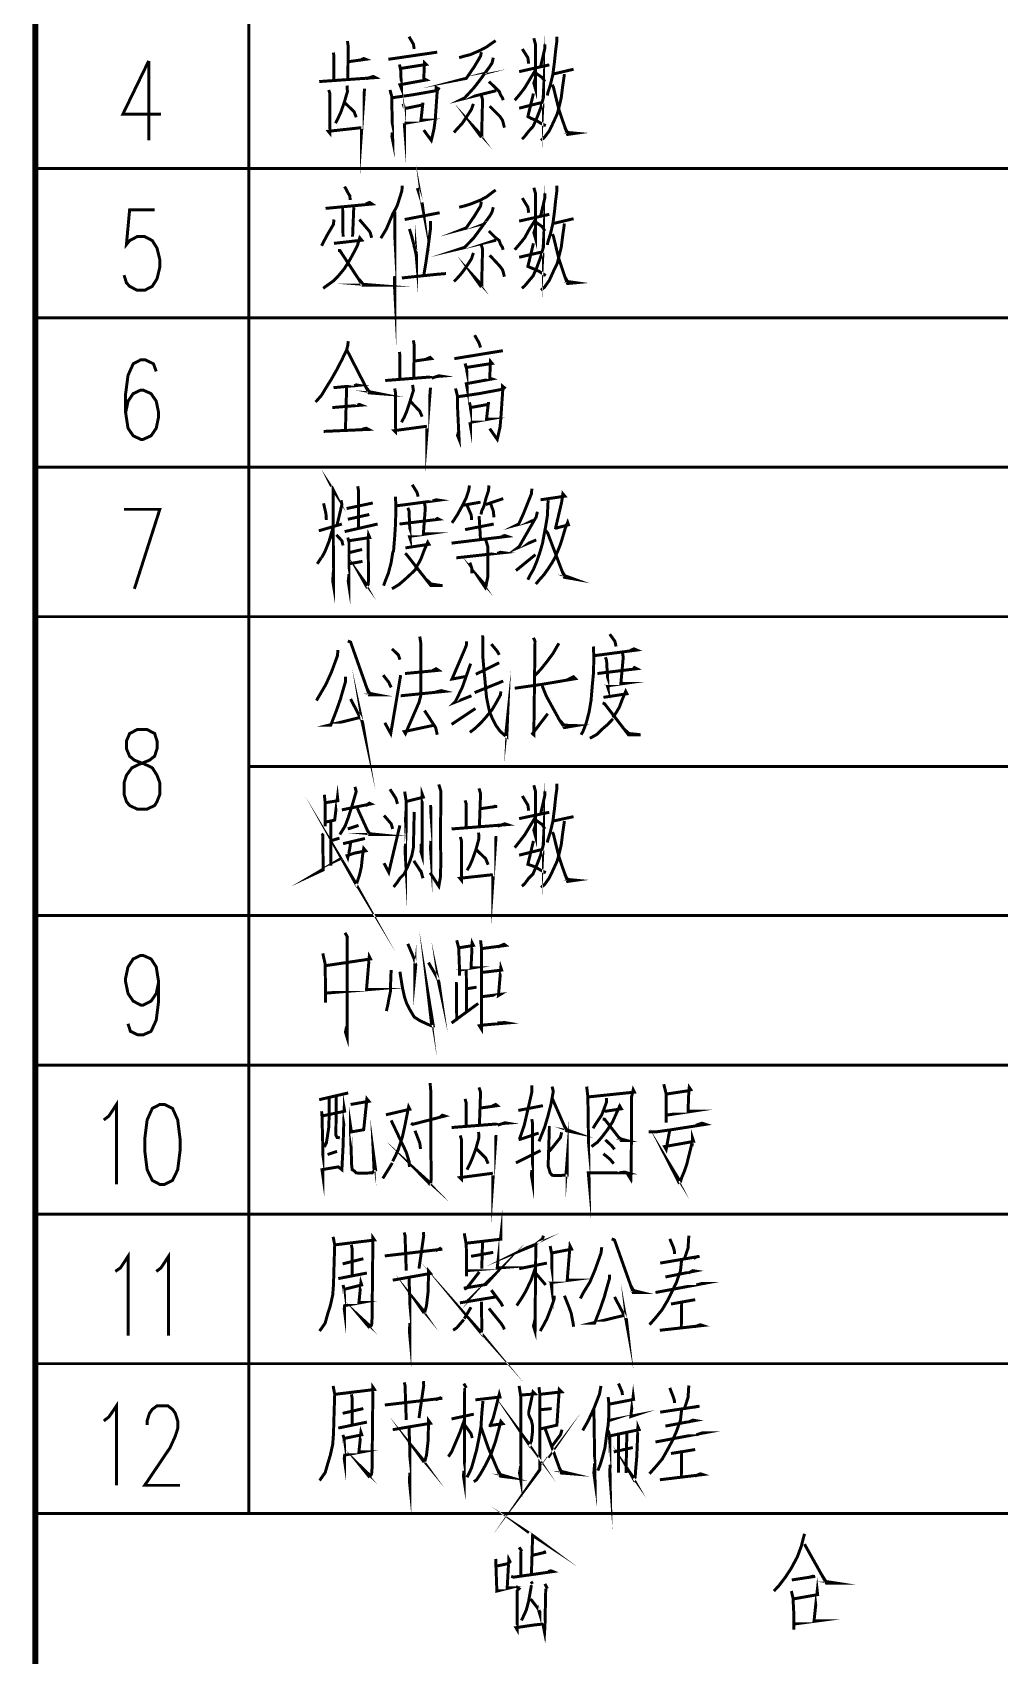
# Model space of a CAD drawing. Header units: millimetres. Extents: x -127 to 1462, y -19 to 409.
# Drawn here: x 331.1 to 374.1, y 185.5 to 257.5 of the extents above; entities that cross this region are included whole.
import ezdxf

# ---------------------------------------------------------------- set-up
doc = ezdxf.new("R2010")
doc.units = ezdxf.units.MM
doc.header["$LTSCALE"] = 0.5
doc.layers.add('P', color=7, linetype='Continuous')

msp = doc.modelspace()

# ---------------------------------------------------------------- linework, layer by layer
at = {"layer": 'P'}
for points, const_width in [([(331.276, 291.289), (331.276, 92.393)], 0.263), ([(340.748, 258.145), (340.748, 251.495)], 0.132), ([(345.123, 257.157), (345.158, 256.91), (345.14, 255.429)], 0.132), ([(347.857, 257.351), (348.051, 257.016), (348.086, 256.805)], 0.132), ([(351.702, 257.175), (351.596, 257.104), (351.296, 256.893), (351.032, 256.752), (350.591, 256.558), (350.308, 256.487), (350.079, 256.417)], 0.132), ([(352.743, 254.176), (353.801, 254.441), (353.818, 254.776), (353.818, 254.635), (353.695, 254.176), (353.519, 253.718), (353.36, 253.365), (353.166, 253.153), (352.989, 252.924), (352.866, 252.801)], 0.132), ([(353.395, 257.281), (353.466, 257.016), (353.466, 255.041), (353.395, 255.288), (353.466, 255.499)], 0.132), ([(354.418, 257.351), (354.418, 257.157), (354.365, 256.752), (354.312, 256.24), (354.242, 255.693), (354.136, 255.235), (354.013, 254.847), (353.995, 254.741)], 0.132), ([(344.505, 256.646), (344.523, 256.452), (344.523, 255.393)], 0.132), ([(345.158, 256.24), (345.934, 256.346), (345.846, 256.381), (345.669, 256.293)], 0.132), ([(346.939, 256.346), (349.109, 256.663)], 0.132), ([(351.067, 256.663), (351.032, 256.487), (350.749, 256.011), (350.397, 255.499), (350.308, 255.482), (351.243, 255.729)], 0.132), ([(351.596, 256.417), (351.543, 256.187), (351.455, 256.046), (350.979, 255.393), (350.732, 255.076), (350.326, 254.635), (350.22, 254.582), (351.719, 254.953)], 0.132), ([(352.884, 256.805), (353.131, 256.417), (353.166, 256.152)], 0.132), ([(353.889, 257.016), (353.889, 256.858), (353.695, 256.011)], 0.132), ([(336.303, 256.275), (335.157, 253.912), (336.85, 253.912)], 0.132), ([(336.303, 256.275), (336.303, 252.748)], 0.132), ([(343.87, 255.358), (346.375, 255.535), (346.269, 255.588), (345.952, 255.482)], 0.132), ([(347.433, 256.117), (347.486, 255.852), (347.521, 255.041), (347.451, 255.217), (348.615, 255.429), (348.509, 255.482), (348.544, 256.187), (348.615, 256.117), (347.486, 255.94)], 0.132), ([(353.448, 255.834), (353.201, 255.429), (352.989, 255.076), (352.76, 254.776), (352.548, 254.529)], 0.132), ([(352.743, 255.799), (354.083, 256.099)], 0.132), ([(353.466, 255.746), (353.766, 255.535), (353.889, 255.358)], 0.132), ([(354.753, 255.693), (354.665, 255.076), (354.612, 254.635), (354.524, 254.265), (354.436, 253.929), (354.242, 253.506), (354.083, 253.171), (353.871, 252.889), (353.713, 252.748)], 0.132), ([(354.259, 255.693), (355.159, 255.905)], 0.132), ([(344.293, 254.988), (344.346, 254.829), (344.346, 254.741), (344.346, 253.065), (344.276, 253.153), (345.74, 253.312)], 0.132), ([(345.105, 255.182), (345.123, 254.917), (344.981, 254.423), (344.823, 253.982), (344.699, 253.718), (344.593, 253.506)], 0.132), ([(345.881, 255.041), (345.74, 252.995), (345.74, 253.259)], 0.132), ([(347.116, 253.1), (347.098, 252.924), (347.133, 252.748), (347.098, 254.176), (347.098, 254.67), (347.01, 254.988)], 0.132), ([(347.063, 254.635), (348.051, 254.776), (349.056, 254.953), (349.056, 255.094), (349.162, 255.041), (349.109, 254.953), (349.021, 253.683), (348.968, 253.277), (348.897, 252.959), (348.844, 252.748), (348.509, 253.206)], 0.132), ([(347.592, 254.37), (347.663, 254.159), (347.663, 253.277), (347.645, 253.506)], 0.132), ([(351.402, 255.358), (351.702, 255.076), (351.861, 254.917), (351.913, 254.776), (352.002, 254.635), (352.037, 254.529)], 0.132), ([(354.207, 255.217), (354.259, 255.129), (354.506, 254.123), (354.665, 253.647), (354.842, 253.153), (354.894, 253.012), (355.265, 253.065), (354.894, 253.1), (354.771, 253.312)], 0.132), ([(344.981, 254.441), (345.422, 254.018), (345.511, 253.771)], 0.132), ([(347.663, 253.506), (348.492, 253.647), (348.386, 253.647), (348.474, 254.423)], 0.132), ([(348.492, 254.37), (348.439, 254.318), (347.663, 254.159)], 0.132), ([(350.714, 254.37), (350.626, 254.123), (350.397, 253.771), (350.22, 253.506), (350.008, 253.277), (349.85, 253.1)], 0.132), ([(351.067, 252.889), (350.714, 253.365), (351.084, 252.959)], 0.132), ([(351.067, 254.741), (351.12, 254.564), (351.084, 253.153), (351.084, 252.889)], 0.132), ([(351.437, 254.265), (351.719, 253.982), (351.896, 253.806), (352.002, 253.647), (352.037, 253.524), (352.09, 253.312)], 0.132), ([(353.378, 254.829), (353.131, 253.806), (353.289, 253.718), (353.483, 253.647), (353.677, 253.524), (353.924, 253.4)], 0.132), ([(331.276, 251.495), (413.685, 251.495)], 0.132), ([(340.748, 251.495), (340.748, 244.881)], 0.132), ([(348.227, 250.631), (348.403, 250.084), (348.474, 249.714), (348.439, 249.996)], 0.132), ([(344.999, 250.702), (345.158, 250.402), (345.228, 250.296), (345.246, 250.102)], 0.132), ([(347.557, 250.737), (347.539, 250.508), (347.327, 249.837), (347.133, 249.484), (346.851, 248.814), (346.604, 248.408)], 0.132), ([(352.743, 247.562), (353.801, 247.809), (353.818, 248.144), (353.818, 248.003), (353.695, 247.562), (353.519, 247.086), (353.36, 246.733), (353.166, 246.503), (352.989, 246.292), (352.866, 246.186)], 0.132), ([(353.395, 250.649), (353.466, 250.402), (353.466, 248.408), (353.395, 248.655), (353.466, 248.867)], 0.132), ([(354.418, 250.737), (354.418, 250.508), (354.365, 250.102), (354.312, 249.59), (354.242, 249.061), (354.136, 248.62), (354.013, 248.214), (353.995, 248.109)], 0.132), ([(344.152, 249.731), (346.216, 249.925), (346.11, 249.996), (345.934, 249.925)], 0.132), ([(351.067, 250.031), (351.032, 249.837), (350.749, 249.379), (350.397, 248.867), (350.308, 248.832), (351.243, 249.079)], 0.132), ([(351.702, 250.543), (351.596, 250.472), (351.296, 250.243), (351.032, 250.102), (350.591, 249.925), (350.308, 249.837), (350.079, 249.784)], 0.132), ([(352.884, 250.19), (353.131, 249.784), (353.166, 249.537)], 0.132), ([(353.889, 250.402), (353.889, 250.225), (353.695, 249.379)], 0.132), ([(336.568, 249.661), (335.456, 249.661), (335.315, 248.126), (335.456, 248.303), (335.792, 248.479), (336.127, 248.479), (336.462, 248.303), (336.673, 247.968), (336.797, 247.456), (336.797, 247.121), (336.673, 246.609), (336.462, 246.274), (336.127, 246.098), (335.792, 246.098), (335.456, 246.274), (335.315, 246.433), (335.209, 246.768)], 0.132), ([(344.523, 249.238), (344.505, 249.026), (344.205, 248.514), (343.976, 248.073)], 0.132), ([(344.911, 249.731), (344.928, 248.479)], 0.132), ([(345.405, 249.784), (345.352, 248.479)], 0.132), ([(345.652, 249.238), (346.093, 248.726), (346.146, 248.62), (346.198, 248.426)], 0.132), ([(347.222, 249.59), (347.222, 246.098), (347.204, 246.433), (347.222, 246.733)], 0.132), ([(347.663, 249.238), (349.215, 249.537)], 0.132), ([(348.809, 249.167), (348.809, 248.832), (348.703, 248.003), (348.615, 247.385), (348.509, 246.75)], 0.132), ([(351.596, 249.784), (351.543, 249.573), (351.455, 249.414), (350.979, 248.761), (350.732, 248.426), (350.326, 248.003), (350.22, 247.968), (351.719, 248.32)], 0.132), ([(353.448, 249.202), (353.201, 248.814), (352.989, 248.426), (352.76, 248.144), (352.548, 247.897)], 0.132), ([(352.743, 249.167), (354.083, 249.467)], 0.132), ([(353.466, 249.132), (353.766, 248.92), (353.889, 248.726)], 0.132), ([(354.259, 249.061), (355.159, 249.273)], 0.132), ([(344.523, 248.179), (345.758, 248.32), (345.669, 248.426), (345.563, 248.073), (345.352, 247.668), (345.193, 247.385), (344.981, 247.05), (344.717, 246.733), (344.488, 246.503), (344.241, 246.327), (344.047, 246.186)], 0.132), ([(347.874, 248.814), (347.98, 248.479), (348.086, 248.056), (348.174, 247.668), (348.192, 247.456), (348.192, 247.756), (348.068, 248.073)], 0.132), ([(351.402, 248.726), (351.702, 248.426), (351.861, 248.303), (351.913, 248.144), (352.002, 248.003), (352.037, 247.897)], 0.132), ([(354.753, 249.061), (354.665, 248.426), (354.612, 248.003), (354.524, 247.65), (354.436, 247.297), (354.242, 246.892), (354.083, 246.539), (353.871, 246.239), (353.713, 246.098)], 0.132), ([(354.207, 248.585), (354.259, 248.514), (354.506, 247.491), (354.665, 247.015), (354.842, 246.503), (354.894, 246.398), (355.265, 246.433), (354.894, 246.486), (354.771, 246.698)], 0.132), ([(344.699, 247.862), (344.787, 247.862), (345.793, 246.327), (346.269, 246.327), (345.828, 246.362), (345.634, 246.592)], 0.132), ([(350.714, 247.756), (350.626, 247.491), (350.397, 247.138), (350.22, 246.892), (350.008, 246.645), (349.85, 246.486)], 0.132), ([(351.067, 248.109), (351.12, 247.915), (351.084, 246.503), (351.084, 246.239)], 0.132), ([(353.378, 248.179), (353.131, 247.156), (353.289, 247.086), (353.483, 247.015), (353.677, 246.909), (353.924, 246.75)], 0.132), ([(351.067, 246.239), (350.714, 246.733), (351.084, 246.327)], 0.132), ([(351.437, 247.65), (351.719, 247.35), (351.896, 247.156), (352.002, 247.015), (352.037, 246.909), (352.09, 246.698)], 0.132), ([(347.539, 246.645), (349.056, 246.803), (349.497, 246.839)], 0.132), ([(331.276, 244.881), (413.685, 244.881)], 0.132), ([(340.748, 244.881), (340.748, 238.248)], 0.132), ([(350.767, 244.105), (350.961, 243.769), (351.032, 243.558)], 0.132), ([(345.158, 243.84), (345.14, 243.664), (345.087, 243.452), (344.876, 243.011), (344.629, 242.535), (344.417, 242.164), (344.188, 241.794), (343.976, 241.441), (343.711, 241.141)], 0.132), ([(345.087, 243.47), (346.075, 241.547), (346.534, 241.512), (346.093, 241.6), (345.952, 241.794)], 0.132), ([(347.433, 243.364), (347.451, 243.205), (347.451, 242.147)], 0.132), ([(348.051, 243.875), (348.086, 243.664), (348.068, 242.164)], 0.132), ([(349.867, 243.064), (352.019, 243.417)], 0.132), ([(336.638, 242.499), (336.515, 242.835), (336.162, 243.011), (335.95, 243.011), (335.615, 242.835), (335.386, 242.323), (335.28, 241.512), (335.28, 240.665), (335.386, 239.977), (335.615, 239.642), (335.95, 239.483), (336.056, 239.483), (336.409, 239.642), (336.638, 239.977), (336.744, 240.489), (336.744, 240.665), (336.638, 241.177), (336.409, 241.512), (336.056, 241.67), (335.95, 241.67), (335.615, 241.512), (335.386, 241.177), (335.28, 240.665)], 0.132), ([(348.086, 242.958), (348.844, 243.064), (348.791, 243.117), (348.615, 243.046)], 0.132), ([(350.344, 242.852), (350.414, 242.605), (350.432, 241.776), (350.397, 241.953), (351.543, 242.164), (351.437, 242.2), (351.473, 242.94), (351.543, 242.852), (350.414, 242.676)], 0.132), ([(344.505, 241.776), (345.616, 241.882), (345.511, 241.9), (345.422, 241.847)], 0.132), ([(346.798, 242.094), (349.285, 242.288), (349.179, 242.305), (348.862, 242.2)], 0.132), ([(349.991, 241.371), (350.961, 241.512), (352.002, 241.706), (352.002, 241.847), (352.09, 241.776), (352.019, 241.706), (351.931, 240.418), (351.896, 240.03), (351.825, 239.713), (351.772, 239.483), (351.437, 239.959)], 0.132), ([(345.087, 241.794), (345.034, 239.871)], 0.132), ([(347.222, 241.741), (347.257, 241.547), (347.257, 239.818), (347.204, 239.871), (348.65, 240.065)], 0.132), ([(348.015, 241.9), (348.051, 241.653), (347.892, 241.141), (347.751, 240.718), (347.645, 240.471), (347.521, 240.242)], 0.132), ([(347.892, 241.194), (348.333, 240.736), (348.439, 240.489)], 0.132), ([(348.809, 241.776), (348.65, 239.73), (348.65, 239.977)], 0.132), ([(350.061, 239.836), (350.008, 239.66), (350.079, 239.483), (350.008, 240.93), (350.008, 241.406), (349.92, 241.741)], 0.132), ([(344.452, 240.894), (345.74, 241), (345.652, 241.035), (345.563, 241)], 0.132), ([(350.538, 241.124), (350.591, 240.894), (350.591, 240.03), (350.555, 240.242)], 0.132), ([(350.591, 240.242), (351.402, 240.383), (351.296, 240.383), (351.384, 241.141)], 0.132), ([(351.402, 241.124), (351.367, 241.035), (350.591, 240.894)], 0.132), ([(344.064, 239.836), (346.057, 239.924), (345.952, 239.977), (345.758, 239.924)], 0.132), ([(331.276, 238.248), (413.685, 238.248)], 0.132), ([(340.748, 238.248), (340.748, 231.616)], 0.132), ([(344.417, 237.402), (344.523, 237.19), (344.488, 237.243), (344.505, 232.992), (344.47, 233.204), (344.505, 233.698)], 0.132), ([(345.581, 237.402), (345.616, 237.19), (345.616, 235.585)], 0.132), ([(347.257, 236.943), (347.274, 236.414), (347.257, 235.726), (347.222, 235.179), (347.169, 234.527), (347.133, 234.456), (347.063, 234.015), (346.939, 233.539), (346.798, 233.186), (346.728, 232.992)], 0.132), ([(347.998, 237.472), (348.209, 237.137), (348.262, 236.943)], 0.132), ([(350.538, 237.437), (350.502, 237.208), (350.397, 236.89), (350.22, 236.538), (350.008, 236.149), (349.85, 235.903), (349.762, 235.779)], 0.132), ([(351.402, 237.437), (351.384, 237.208), (351.278, 236.89), (351.19, 236.538), (351.084, 236.308), (351.049, 236.149)], 0.132), ([(353.307, 237.296), (353.289, 237.067), (352.919, 236.149), (352.725, 235.726), (352.654, 235.691), (353.448, 235.903)], 0.132), ([(353.695, 236.802), (354.771, 236.961), (354.683, 237.067), (354.63, 236.696), (354.348, 235.497)], 0.132), ([(335.209, 236.379), (336.797, 236.379), (335.668, 232.851)], 0.132), ([(344.064, 236.643), (344.17, 236.185), (344.188, 235.903)], 0.132), ([(344.84, 236.784), (344.876, 236.59), (344.664, 235.691)], 0.132), ([(346.251, 236.661), (345.087, 236.414)], 0.132), ([(346.093, 236.149), (345.14, 235.938)], 0.132), ([(347.327, 236.538), (349.179, 236.784), (349.056, 236.802), (348.897, 236.749)], 0.132), ([(347.804, 236.449), (347.857, 236.308), (347.909, 235.073), (347.874, 235.179), (348.633, 235.285), (348.492, 235.285), (348.58, 236.449), (348.544, 236.643)], 0.132), ([(350.238, 236.555), (351.032, 236.696)], 0.132), ([(350.432, 236.555), (350.608, 236.149), (350.626, 236.044), (350.626, 235.903)], 0.132), ([(351.261, 236.59), (352.037, 236.855)], 0.132), ([(351.473, 236.643), (351.596, 236.308), (351.614, 236.149), (351.614, 236.026)], 0.132), ([(353.554, 236.273), (353.501, 236.044), (353.025, 235.215), (352.743, 234.721), (352.672, 234.668), (353.501, 235.021)], 0.132), ([(354.03, 236.784), (353.995, 236.079), (353.924, 235.638), (353.836, 235.179), (353.783, 234.879), (353.66, 234.456), (353.519, 234.05), (353.378, 233.715), (353.236, 233.468), (353.131, 233.257)], 0.132), ([(344.876, 235.726), (343.853, 235.426)], 0.132), ([(344.488, 235.585), (344.311, 234.968), (344.135, 234.527), (343.976, 234.227)], 0.132), ([(344.999, 235.391), (346.463, 235.726)], 0.132), ([(345.193, 234.985), (346.11, 235.126), (346.057, 235.25), (346.04, 235.109), (346.057, 233.504), (346.057, 233.204), (346.04, 233.045), (345.969, 232.957), (345.74, 233.363), (345.969, 233.045), (346.04, 233.098)], 0.132), ([(347.433, 235.726), (349.179, 235.938), (349.109, 235.973), (349.003, 235.903)], 0.132), ([(350.344, 235.479), (351.614, 235.726)], 0.132), ([(350.961, 236.079), (350.979, 235.903), (351.032, 234.985)], 0.132), ([(351.561, 235.726), (351.473, 235.691)], 0.132), ([(354.33, 235.532), (354.93, 235.691), (354.894, 235.797), (354.789, 235.532), (354.665, 235.109), (354.577, 234.827), (354.471, 234.562), (354.348, 234.262), (354.207, 234.015), (354.013, 233.715), (353.836, 233.468), (353.677, 233.292), (353.483, 233.063)], 0.132), ([(353.889, 235.479), (354.013, 235.32), (354.753, 233.363), (355.159, 233.292), (354.771, 233.433), (354.665, 233.609)], 0.132), ([(344.629, 235.25), (344.876, 234.985), (344.928, 234.774)], 0.132), ([(345.14, 235.126), (345.193, 234.915), (345.193, 232.957), (345.158, 233.186), (345.193, 233.504)], 0.132), ([(347.698, 234.668), (348.738, 234.827), (348.686, 234.915), (348.544, 234.597), (348.403, 234.227), (348.298, 234.015), (348.156, 233.768), (348.156, 233.715), (347.892, 233.468), (347.663, 233.257), (347.416, 233.045), (347.098, 232.851)], 0.132), ([(349.744, 234.879), (352.213, 235.179), (352.108, 235.215), (351.966, 235.179)], 0.132), ([(351.261, 235.021), (351.349, 234.738), (351.349, 233.363), (351.296, 233.098), (351.278, 232.992), (351.243, 232.904), (350.908, 233.398), (351.261, 232.992), (351.296, 233.151)], 0.132), ([(343.958, 234.227), (343.782, 233.962)], 0.132), ([(345.775, 234.597), (345.193, 234.456)], 0.132), ([(345.793, 234.068), (345.193, 233.962)], 0.132), ([(347.68, 234.421), (347.751, 234.368), (348.827, 232.992), (349.356, 232.992)], 0.132), ([(349.956, 234.227), (352.037, 234.456), (351.913, 234.474), (351.772, 234.421)], 0.132), ([(350.555, 234.015), (350.643, 233.768), (350.643, 233.539)], 0.132), ([(352.601, 233.662), (353.466, 234.368)], 0.132), ([(349.338, 232.992), (348.844, 233.063), (348.633, 233.257)], 0.132), ([(331.276, 231.616), (413.685, 231.616)], 0.132), ([(340.748, 231.616), (340.748, 224.966)], 0.132), ([(345.14, 230.54), (345.264, 230.487), (346.093, 228.141), (346.481, 228.141), (346.11, 228.212), (345.969, 228.477)], 0.132), ([(348.333, 230.734), (348.386, 230.399), (348.386, 228.141), (348.298, 227.806), (347.698, 226.43), (347.645, 226.519), (348.968, 226.801), (348.544, 227.453), (349.038, 226.695), (349.109, 226.378)], 0.132), ([(350.414, 230.523), (350.397, 230.329), (349.991, 229.376), (349.762, 228.847), (350.414, 228.97)], 0.132), ([(351.12, 230.787), (351.137, 230.628), (351.137, 229.782), (351.19, 229.164), (351.226, 228.812), (351.261, 228.406), (351.296, 228.036), (351.367, 227.683), (351.437, 227.383), (351.561, 227.083), (351.719, 226.783), (351.896, 226.536), (352.072, 226.378), (352.196, 226.289), (352.231, 227.171), (352.143, 226.325)], 0.132), ([(351.861, 229.923), (351.772, 230.082), (351.508, 230.399)], 0.132), ([(353.378, 230.681), (353.448, 230.523), (353.395, 226.378), (353.342, 226.43), (354.013, 227.312)], 0.132), ([(354.506, 230.434), (354.242, 229.976), (353.977, 229.623), (353.695, 229.27), (353.395, 228.953)], 0.132), ([(356.764, 230.84), (356.993, 230.523), (357.046, 230.293)], 0.132), ([(344.699, 230.135), (344.682, 229.888), (344.417, 229.164), (344.17, 228.618), (343.923, 228.194), (343.747, 227.894)], 0.132), ([(347.098, 230.188), (347.38, 229.923), (347.451, 229.711)], 0.132), ([(356.041, 230.293), (356.059, 229.782), (356.041, 229.094), (355.988, 228.547), (355.935, 227.894), (355.918, 227.806), (355.847, 227.383), (355.723, 226.907), (355.582, 226.536), (355.494, 226.378)], 0.132), ([(356.094, 229.888), (357.964, 230.135), (357.84, 230.188), (357.681, 230.117)], 0.132), ([(356.57, 229.817), (356.623, 229.676), (356.694, 228.441), (356.658, 228.547), (357.399, 228.653), (357.258, 228.653), (357.364, 229.817), (357.329, 230.011)], 0.132), ([(345.034, 228.953), (345.034, 228.723), (344.823, 228)], 0.132), ([(345.264, 227.965), (345.793, 226.942), (345.846, 226.624), (345.758, 227.03)], 0.132), ([(346.71, 229.023), (346.957, 228.706), (347.063, 228.477)], 0.132), ([(346.781, 226.907), (347.045, 226.43), (347.486, 229.023)], 0.132), ([(347.68, 229.094), (349.162, 229.235), (349.056, 229.306), (348.862, 229.2)], 0.132), ([(350.591, 229.535), (350.22, 228.477), (349.92, 227.859), (349.867, 227.806), (350.626, 228.106)], 0.132), ([(350.82, 229.059), (351.861, 229.57)], 0.132), ([(352.548, 228.441), (353.783, 228.618), (355.247, 228.865), (355.159, 228.953), (354.877, 228.812)], 0.132), ([(356.217, 229.094), (357.964, 229.306), (357.858, 229.358), (357.787, 229.27)], 0.132), ([(347.486, 228.106), (349.426, 228.3), (349.285, 228.335), (348.95, 228.247)], 0.132), ([(351.931, 228.3), (351.913, 228.141), (351.719, 227.789), (351.543, 227.489), (351.296, 227.189), (351.049, 226.907), (350.767, 226.642), (350.555, 226.483)], 0.132), ([(350.767, 228.247), (352.037, 228.759)], 0.132), ([(353.766, 228.547), (353.942, 228.106), (354.242, 227.559), (354.524, 227.048), (354.753, 226.695), (355.265, 226.783), (354.753, 226.801)], 0.132), ([(356.482, 228.036), (357.523, 228.194), (357.47, 228.3), (357.329, 227.965), (357.188, 227.595), (357.064, 227.383), (356.905, 227.136)], 0.132), ([(344.84, 228.036), (344.629, 227.436), (344.382, 226.801), (344.293, 226.801), (345.652, 227.136)], 0.132), ([(349.744, 226.836), (350.802, 227.542)], 0.132), ([(356.447, 227.789), (356.535, 227.753), (357.593, 226.378), (358.14, 226.378)], 0.132), ([(354.524, 227.048), (354.753, 226.783)], 0.132), ([(356.905, 227.083), (356.676, 226.836), (356.429, 226.624), (356.2, 226.395), (355.882, 226.219)], 0.132), ([(335.792, 226.607), (335.456, 226.43), (335.315, 226.095), (335.315, 225.76), (335.456, 225.425), (335.668, 225.249), (336.127, 225.072), (336.462, 224.913), (336.673, 224.578), (336.797, 224.243), (336.797, 223.732), (336.673, 223.414), (336.568, 223.238), (336.233, 223.079), (335.792, 223.079), (335.456, 223.238), (335.315, 223.414), (335.209, 223.732), (335.209, 224.243), (335.315, 224.578), (335.562, 224.913), (335.897, 225.072), (336.338, 225.249), (336.568, 225.425), (336.673, 225.76), (336.673, 226.095), (336.568, 226.43), (336.233, 226.607), (335.792, 226.607)], 0.132), ([(358.122, 226.378), (357.628, 226.43), (357.399, 226.624)], 0.132), ([(340.748, 224.966), (413.685, 224.966)], 0.132), ([(340.748, 224.966), (340.748, 218.352), (340.748, 211.72)], 0.132), ([(344.558, 222.603), (344.682, 223.608), (344.699, 223.449), (344.135, 223.361)], 0.132), ([(345.458, 224.067), (345.511, 223.855), (345.352, 223.308), (345.158, 222.691), (345.017, 222.321), (344.84, 222.038), (344.787, 221.95)], 0.132), ([(347.01, 223.961), (347.274, 223.555), (347.345, 223.308)], 0.132), ([(347.733, 223.414), (348.492, 223.608), (348.439, 223.749), (348.439, 222.55), (348.439, 221.527), (348.439, 221.439), (348.439, 221.015), (348.386, 221.192), (348.403, 221.544)], 0.132), ([(349.179, 224.173), (349.268, 223.873), (349.268, 223.308), (349.25, 221.95), (349.268, 220.715), (349.25, 220.063), (349.179, 219.657), (348.791, 220.257)], 0.132), ([(350.961, 223.996), (351.032, 223.767), (350.979, 222.285)], 0.132), ([(352.743, 221.033), (353.801, 221.298), (353.818, 221.633), (353.818, 221.492), (353.695, 221.033), (353.519, 220.574), (353.36, 220.204), (353.166, 220.01), (352.989, 219.763), (352.866, 219.657)], 0.132), ([(353.395, 224.137), (353.466, 223.873), (353.466, 221.88), (353.395, 222.144), (353.466, 222.356)], 0.132), ([(354.418, 224.208), (354.418, 223.996), (354.365, 223.608), (354.312, 223.097), (354.242, 222.55), (354.136, 222.091), (354.013, 221.686), (353.995, 221.597)], 0.132), ([(345.264, 221.597), (345.228, 221.333), (345.14, 220.927), (345.105, 221.015), (345.422, 221.121), (345.934, 221.227), (345.846, 221.333), (345.793, 221.015), (345.74, 220.504), (345.652, 220.133), (345.563, 219.869), (345.511, 219.728), (345.246, 220.204), (345.511, 219.763)], 0.132), ([(344.099, 223.714), (344.135, 223.361), (344.135, 222.321), (344.135, 222.497), (344.611, 222.603)], 0.132), ([(344.876, 223.044), (346.163, 223.308), (346.093, 223.344), (345.934, 223.22)], 0.132), ([(347.663, 223.855), (347.733, 223.414), (347.733, 222.285), (347.698, 221.439), (347.698, 220.927), (347.68, 221.227), (347.698, 221.544)], 0.132), ([(348.809, 223.255), (348.827, 223.097), (348.827, 221.086), (348.809, 221.333), (348.827, 221.668)], 0.132), ([(350.344, 223.467), (350.397, 223.308), (350.397, 222.25)], 0.132), ([(351.032, 223.097), (351.772, 223.203)], 0.132), ([(351.702, 223.22), (351.543, 223.15)], 0.132), ([(352.884, 223.661), (353.131, 223.255), (353.166, 223.008)], 0.132), ([(353.889, 223.873), (353.889, 223.714), (353.695, 222.85)], 0.132), ([(344.382, 222.55), (344.382, 220.574)], 0.132), ([(345.563, 223.114), (346.093, 221.95), (346.463, 221.95), (346.11, 221.985), (345.969, 222.197)], 0.132), ([(346.745, 222.797), (347.063, 222.426), (347.133, 222.197)], 0.132), ([(348.086, 222.956), (348.051, 221.368), (347.98, 221.015), (347.874, 220.715), (347.768, 220.468), (347.645, 220.204), (347.451, 220.01), (347.327, 219.816), (347.169, 219.622)], 0.132), ([(353.448, 222.691), (353.201, 222.285), (352.989, 221.933), (352.76, 221.633), (352.548, 221.368)], 0.132), ([(352.743, 222.656), (354.083, 222.938)], 0.132), ([(353.466, 222.603), (353.766, 222.391), (353.889, 222.197)], 0.132), ([(354.753, 222.55), (354.665, 221.933), (354.612, 221.492), (354.524, 221.121), (354.436, 220.786), (354.242, 220.363), (354.083, 220.028), (353.871, 219.728), (353.713, 219.604)], 0.132), ([(354.259, 222.55), (355.159, 222.744)], 0.132), ([(343.976, 221.985), (344.029, 221.933), (344.029, 221.844), (344.047, 220.38), (343.782, 220.257), (344.823, 220.874)], 0.132), ([(344.77, 221.791), (344.382, 221.668)], 0.132), ([(344.928, 221.544), (345.899, 221.774)], 0.132), ([(345.616, 222.356), (345.14, 222.197)], 0.132), ([(346.745, 220.68), (346.957, 220.274), (347.451, 222.356)], 0.132), ([(349.744, 222.197), (352.213, 222.391), (352.108, 222.426), (351.79, 222.321)], 0.132), ([(350.132, 221.844), (350.185, 221.668), (350.185, 221.597), (350.185, 219.922), (350.114, 220.01), (351.578, 220.169)], 0.132), ([(350.943, 222.038), (350.961, 221.774), (350.82, 221.262), (350.661, 220.821), (350.555, 220.574), (350.432, 220.363)], 0.132), ([(351.719, 221.88), (351.578, 219.851), (351.578, 220.098)], 0.132), ([(354.207, 222.056), (354.259, 221.985), (354.506, 220.98), (354.665, 220.504), (354.842, 220.01), (354.894, 219.869), (355.265, 219.922), (354.894, 219.957), (354.771, 220.169)], 0.132), ([(350.82, 221.298), (351.261, 220.874), (351.367, 220.61)], 0.132), ([(353.378, 221.668), (353.131, 220.627), (353.289, 220.574), (353.483, 220.504), (353.677, 220.38), (353.924, 220.257)], 0.132), ([(348.068, 220.786), (348.403, 220.274), (348.474, 220.01), (348.368, 220.38)], 0.132), ([(331.276, 218.352), (413.685, 218.352)], 0.132), ([(345.017, 217.593), (345.14, 217.364)], 0.132), ([(347.451, 215.865), (347.521, 215.424), (347.574, 215.106), (347.663, 214.718), (347.751, 214.454), (347.909, 214.154), (348.086, 213.854), (348.333, 213.695), (348.633, 213.554), (348.844, 213.466), (348.933, 213.466), (348.703, 214.877), (348.862, 213.501)], 0.132), ([(344.135, 216.129), (346.146, 216.429), (346.093, 216.535), (345.969, 215.071), (346.075, 215.071), (344.152, 214.912)], 0.132), ([(345.105, 217.399), (345.105, 212.954), (345.034, 213.184), (345.087, 213.431)], 0.132), ([(347.804, 217.099), (348.086, 216.429), (348.156, 216.165), (348.121, 215.794), (348.121, 216.235)], 0.132), ([(348.721, 216.27), (349.056, 215.688), (349.179, 215.424), (349.215, 215.177), (349.144, 215.512)], 0.132), ([(349.973, 217.258), (350.061, 216.923), (350.097, 215.971), (350.097, 215.688), (350.097, 215.935), (350.714, 216.041), (350.608, 216.041), (350.661, 217.135), (350.714, 217.029), (350.061, 216.923)], 0.132), ([(351.032, 217.258), (351.067, 216.958), (351.067, 215.283), (351.067, 215.177), (351.067, 214.26), (351.067, 213.325), (350.979, 213.466), (351.19, 213.501), (352.213, 213.589), (352.108, 213.607), (351.772, 213.589)], 0.132), ([(351.067, 216.888), (352.143, 217.029), (352.072, 217.082), (351.79, 216.958)], 0.132), ([(336.744, 215.406), (336.638, 214.895), (336.409, 214.559), (336.056, 214.383), (335.95, 214.383), (335.615, 214.559), (335.386, 214.895), (335.28, 215.406), (335.28, 215.583), (335.386, 216.076), (335.615, 216.429), (335.95, 216.588), (336.056, 216.588), (336.409, 216.429), (336.638, 216.076), (336.744, 215.406), (336.744, 214.559), (336.638, 213.713), (336.409, 213.219), (336.056, 213.06), (335.827, 213.06), (335.492, 213.219), (335.386, 213.554)], 0.132), ([(344.029, 216.676), (344.135, 216.2), (344.152, 214.877), (344.152, 214.489)], 0.132), ([(351.084, 215.829), (351.966, 215.935), (351.931, 216.041), (351.825, 214.806), (351.913, 214.859), (351.067, 214.753)], 0.132), ([(347.063, 215.935), (347.045, 215.512), (347.028, 214.965), (346.957, 214.63), (346.922, 214.418), (346.851, 214.118)], 0.132), ([(349.956, 215.406), (349.973, 213.748), (349.744, 213.589), (350.926, 214.454)], 0.132), ([(350.397, 215.935), (350.414, 214.101)], 0.132), ([(350.414, 215.106), (350.855, 215.177)], 0.132), ([(331.276, 211.72), (413.685, 211.72)], 0.132), ([(340.748, 211.72), (340.748, 205.105), (340.748, 198.473)], 0.132), ([(343.87, 210.185), (345.158, 210.485)], 0.132), ([(343.976, 209.673), (343.994, 209.462), (344.029, 208.139), (344.029, 207.786), (344.029, 206.834), (343.994, 207.081), (344.717, 207.204), (344.876, 207.081), (344.928, 208.086), (344.981, 209.779), (344.999, 209.673), (343.994, 209.462)], 0.132), ([(344.311, 210.256), (344.311, 209.427), (344.293, 208.95), (344.241, 208.598), (344.188, 208.262), (344.099, 208.086)], 0.132), ([(344.629, 210.326), (344.611, 208.615), (344.664, 208.509), (344.787, 208.492)], 0.132), ([(345.264, 209.973), (346.075, 210.114), (345.987, 210.22), (345.846, 208.862)], 0.132), ([(348.791, 210.926), (348.827, 210.52), (348.827, 207.839), (348.827, 207.751), (348.844, 206.834), (348.827, 206.481)], 0.132), ([(350.344, 210.22), (350.397, 210.026), (350.397, 208.986)], 0.132), ([(350.961, 210.732), (351.032, 210.52), (350.979, 209.021)], 0.132), ([(353.307, 210.82), (353.307, 210.52), (352.972, 209.056), (352.76, 208.439)], 0.132), ([(354.207, 210.767), (354.259, 210.555), (354.154, 209.973), (354.013, 209.427), (353.871, 208.95), (353.624, 208.333)], 0.132), ([(354.207, 210.256), (354.842, 208.809), (355.177, 208.739), (354.842, 208.862), (354.683, 209.162)], 0.132), ([(355.741, 210.767), (355.794, 210.308), (355.847, 206.551), (355.812, 206.939), (357.54, 206.939), (357.417, 206.975), (357.188, 206.939)], 0.132), ([(355.812, 210.308), (357.858, 210.52), (357.805, 210.626), (357.734, 210.308), (357.717, 207.028), (357.699, 206.657), (357.523, 206.939)], 0.132), ([(356.623, 210.256), (356.623, 210.079), (356.411, 209.515), (356.129, 209.091), (356.023, 208.915)], 0.132), ([(359.163, 210.873), (359.269, 210.432), (359.269, 209.162), (359.269, 209.497), (360.433, 209.673), (360.239, 209.673), (360.274, 210.573), (360.292, 210.732), (360.363, 210.626), (360.186, 210.573), (359.269, 210.432)], 0.132), ([(334.31, 209.285), (334.539, 209.462), (334.874, 209.973), (334.874, 206.428)], 0.132), ([(336.797, 209.973), (336.462, 209.797), (336.233, 209.285), (336.127, 208.439), (336.127, 207.927), (336.233, 207.081), (336.462, 206.604), (336.797, 206.428), (337.009, 206.428), (337.361, 206.604), (337.591, 207.081), (337.697, 207.927), (337.697, 208.439), (337.591, 209.285), (337.361, 209.797), (337.009, 209.973), (336.797, 209.973)], 0.132), ([(345.899, 208.862), (345.299, 208.756), (345.264, 208.986), (345.264, 208.615), (345.299, 207.645), (345.299, 207.38), (345.317, 207.239), (345.334, 207.081), (345.422, 207.028), (345.511, 206.939), (345.652, 206.922), (345.793, 206.922), (346.216, 206.939), (346.304, 207.028), (346.375, 207.063), (346.269, 207.857), (346.304, 207.063)], 0.132), ([(346.833, 209.515), (347.892, 209.762), (347.839, 209.868), (347.751, 209.427), (347.663, 208.986), (347.557, 208.509), (347.363, 207.927), (347.133, 207.451)], 0.132), ([(347.945, 209.144), (348.015, 209.091), (349.444, 209.462), (349.338, 209.497), (349.25, 209.427)], 0.132), ([(351.032, 209.815), (351.772, 209.92), (351.702, 209.973), (351.543, 209.903)], 0.132), ([(353.801, 209.92), (352.707, 209.709)], 0.132), ([(356.517, 209.709), (356.588, 209.673), (357.276, 209.779), (357.205, 209.903), (356.888, 209.197), (356.658, 208.844), (356.429, 208.545), (356.217, 208.298), (355.953, 208.104)], 0.132), ([(347.063, 209.268), (347.733, 207.857), (347.857, 207.451), (347.874, 207.204)], 0.132), ([(348.121, 208.809), (348.333, 208.262), (348.368, 207.998)], 0.132), ([(349.744, 208.95), (352.213, 209.144), (352.108, 209.162), (351.79, 209.056)], 0.132), ([(353.307, 209.321), (353.342, 209.091), (353.342, 206.516), (353.289, 206.834), (353.307, 207.063)], 0.132), ([(354.083, 209.021), (354.083, 208.862), (354.03, 207.239), (354.083, 207.063), (354.118, 206.939), (354.207, 206.834), (354.312, 206.816), (354.789, 206.834), (354.877, 206.834), (354.877, 207.574), (354.824, 206.869)], 0.132), ([(356.447, 209.321), (356.535, 209.321), (357.276, 208.368), (357.54, 208.368), (357.276, 208.439), (357.17, 208.509)], 0.132), ([(358.493, 208.756), (358.81, 208.756), (359.445, 208.844), (361.015, 209.091), (360.856, 209.144), (360.592, 209.056)], 0.132), ([(359.428, 208.844), (359.269, 207.98), (359.198, 208.104), (360.486, 208.333), (360.433, 208.492), (360.433, 208.333), (360.274, 207.698), (360.186, 207.328), (360.063, 206.975), (359.957, 206.728), (359.904, 206.551), (359.833, 206.516), (359.41, 207.345), (359.869, 206.587)], 0.132), ([(348.809, 206.41), (348.262, 206.975), (348.809, 206.481)], 0.132), ([(350.132, 208.598), (350.185, 208.403), (350.185, 206.657), (350.114, 206.728), (351.578, 206.922)], 0.132), ([(350.943, 208.756), (350.961, 208.509), (350.82, 207.998), (350.661, 207.574), (350.555, 207.328), (350.432, 207.081)], 0.132), ([(351.719, 208.615), (351.578, 206.587), (351.578, 206.834)], 0.132), ([(352.725, 208.403), (353.607, 208.703)], 0.132), ([(354.63, 208.739), (354.577, 208.509), (354.083, 207.892)], 0.132), ([(356.57, 208.403), (356.852, 208.139), (356.976, 207.98)], 0.132), ([(344.664, 207.892), (344.241, 207.751)], 0.132), ([(347.116, 207.38), (346.922, 207.063), (346.692, 206.693)], 0.132), ([(350.82, 208.033), (351.261, 207.592), (351.367, 207.345)], 0.132), ([(352.601, 207.38), (353.695, 207.927)], 0.132), ([(356.482, 207.786), (356.782, 207.539), (356.941, 207.345)], 0.132), ([(350.308, 204.258), (350.397, 203.747), (350.414, 202.794), (350.414, 202.353), (350.414, 202.6), (351.896, 202.724), (351.772, 202.724), (351.931, 204.153), (351.931, 203.994), (350.397, 203.817)], 0.132), ([(331.276, 205.105), (413.685, 205.105)], 0.132), ([(350.291, 201.824), (351.261, 201.983), (351.596, 202.353), (350.432, 201.224), (350.114, 201.172), (351.719, 201.436), (351.508, 201.736), (351.931, 201.172), (352.019, 201.013)], 0.132), ([(344.488, 204.1), (344.558, 203.747), (344.523, 202.636), (344.505, 201.983), (344.47, 201.524), (344.364, 201.048), (344.241, 200.66), (344.135, 200.272), (343.888, 199.919)], 0.132), ([(344.593, 203.747), (346.322, 203.958), (346.251, 204.064), (346.251, 203.817), (346.216, 200.466), (346.198, 200.201), (346.146, 200.113)], 0.132), ([(345.299, 203.747), (345.334, 203.553), (345.334, 202.389)], 0.132), ([(347.645, 204.294), (347.68, 204.153), (347.733, 202.6)], 0.132), ([(348.492, 204.311), (348.509, 204.153), (348.298, 202.688)], 0.132), ([(351.12, 203.888), (351.084, 202.688)], 0.132), ([(353.818, 204.153), (353.783, 204.011), (353.466, 203.764), (353.06, 203.606), (352.884, 203.518), (353.483, 203.764), (353.448, 199.919), (353.378, 200.148), (353.448, 200.431)], 0.132), ([(354.118, 203.694), (354.189, 203.341), (354.189, 202.494), (354.189, 201.824), (354.154, 202.071), (354.983, 202.177), (354.877, 202.177), (355, 203.694), (355.071, 203.553), (354.154, 203.376)], 0.132), ([(356.852, 204.011), (356.976, 203.958), (357.805, 201.63), (358.175, 201.63), (357.823, 201.718), (357.681, 201.965)], 0.132), ([(359.428, 204.011), (359.586, 203.641), (359.639, 203.447), (359.639, 203.341)], 0.132), ([(360.274, 204.153), (360.239, 203.606), (360.08, 203.129)], 0.132), ([(334.821, 202.565), (335.051, 202.724), (335.386, 203.235), (335.386, 199.708)], 0.132), ([(336.638, 202.565), (336.85, 202.724), (337.185, 203.235), (337.185, 199.708)], 0.132), ([(345.828, 203.129), (344.911, 202.9)], 0.132), ([(349.338, 203.553), (346.781, 203.253)], 0.132), ([(349.038, 203.482), (349.285, 203.606)], 0.132), ([(350.608, 203.235), (351.596, 203.412)], 0.132), ([(356.411, 203.641), (356.376, 203.376), (356.112, 202.636), (355.882, 202.089), (355.618, 201.665), (355.459, 201.366)], 0.132), ([(359.957, 203.094), (359.904, 202.6), (359.728, 202.089), (359.551, 201.718), (359.322, 201.26), (359.093, 200.872), (358.793, 200.501), (358.528, 200.201)], 0.132), ([(359.004, 202.935), (360.751, 203.235)], 0.132), ([(360.68, 203.235), (360.486, 203.147)], 0.132), ([(344.717, 202.248), (345.987, 202.494)], 0.132), ([(344.928, 201.965), (344.981, 201.736), (344.999, 201.083), (344.999, 200.766), (344.981, 200.907), (344.999, 201.048), (345.758, 201.189), (345.634, 201.189), (345.722, 202.071), (345.758, 201.965), (344.981, 201.771)], 0.132), ([(347.133, 202.177), (348.809, 202.477), (348.721, 202.583), (348.721, 202.477), (348.703, 201.665), (348.633, 201.048), (348.544, 200.713)], 0.132), ([(348.527, 200.713), (348.209, 201.172), (348.544, 200.766)], 0.132), ([(351.067, 201.224), (351.084, 200.307), (351.084, 199.99), (351.067, 199.813), (350.661, 200.307), (351.067, 199.849)], 0.132), ([(350.979, 202.547), (350.432, 201.842), (350.308, 201.771)], 0.132), ([(353.466, 202.724), (353.272, 202.177), (353.025, 201.665), (352.848, 201.366), (352.637, 201.048)], 0.132), ([(352.743, 202.688), (353.977, 202.935)], 0.132), ([(353.483, 202.477), (353.924, 201.965)], 0.132), ([(356.747, 202.424), (356.747, 202.23), (356.535, 201.489)], 0.132), ([(359.234, 202.318), (360.557, 202.583), (360.451, 202.6), (360.257, 202.494)], 0.132), ([(347.857, 202.248), (347.892, 201.313), (347.892, 200.554), (347.892, 199.902), (347.892, 199.708), (347.874, 199.902), (347.892, 200.272)], 0.132), ([(356.976, 201.436), (357.505, 200.431), (357.54, 200.113), (357.47, 200.501)], 0.132), ([(358.793, 201.63), (360.962, 202.036), (360.874, 202.036), (360.609, 201.965)], 0.132), ([(346.11, 200.06), (345.74, 200.501), (346.163, 200.113)], 0.132), ([(350.608, 200.978), (350.308, 200.466)], 0.132), ([(351.402, 200.925), (351.931, 200.272), (352.037, 200.113), (352.09, 199.99)], 0.132), ([(354.295, 201.489), (354.295, 201.33), (354.154, 200.925), (353.977, 200.466), (353.818, 200.166), (353.677, 199.919)], 0.132), ([(354.753, 201.489), (354.93, 201.048), (355.053, 200.713), (355.106, 200.431), (355.141, 200.254), (355.159, 200.113)], 0.132), ([(356.553, 201.524), (356.341, 200.907), (356.094, 200.272), (355.988, 200.272), (357.364, 200.607)], 0.132), ([(359.481, 201.119), (360.557, 201.313)], 0.132), ([(359.957, 201.172), (359.939, 200.025)], 0.132), ([(350.291, 200.431), (349.973, 200.06), (349.814, 199.954)], 0.132), ([(358.987, 199.954), (360.892, 200.166), (360.786, 200.201), (360.539, 200.113)], 0.132), ([(331.276, 198.473), (413.685, 198.473)], 0.132), ([(340.748, 198.473), (340.748, 191.823)], 0.132), ([(344.488, 197.485), (344.558, 197.115), (344.523, 196.021), (344.505, 195.368), (344.47, 194.892), (344.364, 194.416), (344.241, 194.01), (344.135, 193.64), (343.888, 193.287)], 0.132), ([(344.593, 197.115), (346.322, 197.326), (346.251, 197.432), (346.251, 197.185), (346.216, 193.834), (346.198, 193.587), (346.146, 193.481)], 0.132), ([(347.645, 197.644), (347.68, 197.503), (347.733, 195.968)], 0.132), ([(348.492, 197.697), (348.509, 197.503), (348.298, 196.056)], 0.132), ([(350.326, 197.397), (350.308, 193.252), (350.273, 193.481), (350.291, 193.728)], 0.132), ([(350.291, 197.591), (350.397, 197.397)], 0.132), ([(350.802, 196.868), (351.896, 196.991), (351.861, 197.115), (351.596, 196.074), (351.437, 195.668)], 0.132), ([(353.624, 197.432), (353.66, 197.115), (353.66, 193.763), (353.554, 193.622), (354.03, 194.31)], 0.132), ([(352.831, 197.079), (353.448, 197.132), (353.36, 197.22), (353.166, 196.321), (353.166, 196.233), (353.201, 196.127), (353.289, 195.95), (353.342, 195.703), (353.342, 195.474), (353.307, 195.21), (353.289, 195.051), (353.201, 194.857), (352.989, 195.174), (353.201, 194.892)], 0.132), ([(352.743, 197.485), (352.813, 197.026), (352.813, 193.322), (352.76, 193.622), (352.813, 193.94)], 0.132), ([(353.677, 197.115), (354.63, 197.22), (354.524, 197.326), (354.418, 195.756)], 0.132), ([(356.376, 197.485), (356.306, 197.115), (356.059, 196.48), (355.794, 195.915), (355.565, 195.509)], 0.132), ([(356.729, 196.674), (357.823, 196.885), (357.805, 197.026), (357.699, 196.127), (357.805, 196.162), (356.694, 195.95)], 0.132), ([(357.152, 197.591), (357.311, 197.22), (357.329, 197.079)], 0.132), ([(359.428, 197.397), (359.586, 196.991), (359.639, 196.815), (359.639, 196.727)], 0.132), ([(360.274, 197.503), (360.239, 196.973), (360.08, 196.48)], 0.132), ([(334.31, 195.933), (334.539, 196.109), (334.874, 196.603), (334.874, 193.075)], 0.132), ([(336.233, 195.756), (336.233, 195.933), (336.338, 196.268), (336.462, 196.444), (336.673, 196.603), (337.15, 196.603), (337.361, 196.444), (337.485, 196.268), (337.591, 195.933), (337.591, 195.598), (337.485, 195.263), (337.256, 194.751), (336.127, 193.075), (337.697, 193.075)], 0.132), ([(345.299, 197.115), (345.334, 196.938), (345.334, 195.756)], 0.132), ([(349.338, 196.938), (346.781, 196.638)], 0.132), ([(349.038, 196.868), (349.285, 196.973)], 0.132), ([(351.137, 196.815), (351.084, 196.233), (351.049, 195.668), (350.961, 195.174), (350.855, 194.645), (350.732, 194.204), (350.626, 193.834), (350.432, 193.428)], 0.132), ([(356.694, 196.991), (356.729, 196.674), (356.729, 196.233), (356.694, 195.756), (356.623, 195.298), (356.553, 194.751), (356.447, 194.345), (356.341, 193.993), (356.235, 193.728)], 0.132), ([(359.004, 196.321), (360.751, 196.585)], 0.132), ([(360.68, 196.585), (360.486, 196.533)], 0.132), ([(344.717, 195.615), (345.987, 195.88)], 0.132), ([(345.828, 196.48), (344.911, 196.268)], 0.132), ([(348.527, 194.098), (348.209, 194.539), (348.544, 194.134)], 0.132), ([(347.133, 195.545), (348.809, 195.827), (348.721, 195.95), (348.721, 195.827), (348.703, 195.051), (348.633, 194.416), (348.544, 194.098)], 0.132), ([(350.308, 195.968), (350.114, 195.421), (349.92, 194.963), (349.744, 194.557), (349.603, 194.345)], 0.132), ([(349.744, 196.021), (350.732, 196.233)], 0.132), ([(351.402, 195.721), (352.019, 195.809), (351.931, 195.915), (351.878, 195.703), (351.702, 195.051), (351.508, 194.486), (351.261, 193.993), (351.032, 193.587), (350.855, 193.322), (350.732, 193.234)], 0.132), ([(354.189, 196.48), (353.677, 196.427)], 0.132), ([(356.059, 196.462), (356.112, 193.234), (356.059, 193.622), (356.094, 194.045)], 0.132), ([(356.747, 195.263), (358.069, 195.545), (358.017, 195.668), (357.964, 194.345), (357.911, 193.728), (357.893, 193.428), (357.84, 193.322), (357.628, 193.693), (357.84, 193.393)], 0.132), ([(359.957, 196.462), (359.904, 195.968), (359.728, 195.474), (359.551, 195.068), (359.322, 194.645), (359.093, 194.239), (358.793, 193.887), (358.528, 193.587)], 0.132), ([(359.234, 195.703), (360.557, 195.95), (360.451, 195.968), (360.257, 195.88)], 0.132), ([(344.928, 195.315), (344.981, 195.104), (344.999, 194.451), (344.999, 194.134), (344.981, 194.257), (344.999, 194.416), (345.758, 194.557), (345.634, 194.557), (345.722, 195.421), (345.758, 195.315), (344.981, 195.157)], 0.132), ([(347.857, 195.615), (347.892, 194.663), (347.892, 193.904), (347.892, 193.252), (347.892, 193.075), (347.874, 193.252), (347.892, 193.64)], 0.132), ([(350.326, 195.756), (350.608, 195.368), (350.661, 195.174)], 0.132), ([(351.049, 195.668), (351.367, 194.751), (351.755, 193.834), (351.913, 193.481), (352.337, 193.428), (351.913, 193.552), (351.79, 193.763)], 0.132), ([(354.471, 195.756), (353.695, 195.58)], 0.132), ([(353.889, 195.615), (354.612, 193.622), (355.053, 193.587), (354.612, 193.693), (354.506, 193.904)], 0.132), ([(354.648, 195.545), (354.577, 195.315), (354.154, 194.751)], 0.132), ([(356.694, 195.509), (356.764, 195.263), (356.764, 194.31), (356.782, 193.322), (356.764, 193.552), (356.782, 193.993)], 0.132), ([(357.152, 195.298), (357.152, 193.64)], 0.132), ([(357.523, 195.368), (357.487, 193.622)], 0.132), ([(358.793, 194.998), (360.962, 195.404), (360.874, 195.404), (360.609, 195.315)], 0.132), ([(346.11, 193.428), (345.74, 193.887), (346.163, 193.481)], 0.132), ([(357.787, 194.751), (356.941, 194.557)], 0.132), ([(359.481, 194.486), (360.557, 194.663)], 0.132), ([(359.957, 194.539), (359.939, 193.393)], 0.132), ([(358.987, 193.322), (360.892, 193.552), (360.786, 193.587), (360.539, 193.481)], 0.132), ([(331.276, 191.823), (413.685, 191.823)], 0.132), ([(353.183, 190.976), (353.395, 190.818), (353.342, 190.853), (353.289, 189.159)], 0.132), ([(365.407, 190.923), (365.266, 190.377), (365.09, 189.9), (364.825, 189.406), (364.561, 189.001), (364.278, 188.63), (364.049, 188.383)], 0.132), ([(352.743, 190.324), (352.866, 190.147)], 0.132), ([(352.813, 190.147), (352.813, 189.089)], 0.132), ([(353.342, 189.971), (353.942, 190.112)], 0.132), ([(353.907, 190.147), (353.818, 190.077)], 0.132), ([(365.407, 190.465), (366.377, 188.736), (366.818, 188.736), (366.36, 188.807), (366.183, 189.089)], 0.132), ([(351.702, 189.812), (351.755, 188.383), (352.319, 188.524), (352.213, 188.524), (352.284, 189.794), (352.337, 189.689), (352.249, 189.6), (351.755, 189.495)], 0.132), ([(352.39, 189.036), (352.496, 189.001), (353.624, 189.159), (354.242, 189.248), (354.154, 189.283), (354.03, 189.248)], 0.132), ([(353.289, 188.648), (353.166, 187.942), (353.06, 187.537), (352.937, 187.272), (352.848, 187.078)], 0.132), ([(353.272, 188.807), (353.342, 188.701)], 0.132), ([(353.889, 188.701), (353.995, 188.489)], 0.132), ([(364.825, 188.383), (364.896, 188.083), (364.931, 187.431), (364.931, 186.672), (364.931, 186.919), (365.989, 187.06), (365.831, 187.06), (365.972, 188.383), (365.989, 188.225), (364.896, 188.031)], 0.132), ([(364.843, 188.877), (365.883, 189.036)], 0.132), ([(365.831, 189.054), (365.637, 189.001)], 0.132), ([(352.601, 188.595), (352.743, 188.489), (352.654, 188.401), (352.654, 186.972), (352.654, 186.672), (352.601, 186.761), (353.448, 186.884), (353.818, 186.919)], 0.132), ([(353.254, 188.031), (353.554, 187.643), (353.66, 187.466), (353.66, 187.36), (353.607, 187.537)], 0.132), ([(353.924, 188.489), (353.889, 186.831), (353.871, 186.549), (353.818, 186.813), (353.871, 186.884), (353.871, 186.955)], 0.132)]:
    msp.add_lwpolyline(points, dxfattribs=dict(at, const_width=const_width))

doc.saveas('drawing.dxf')
